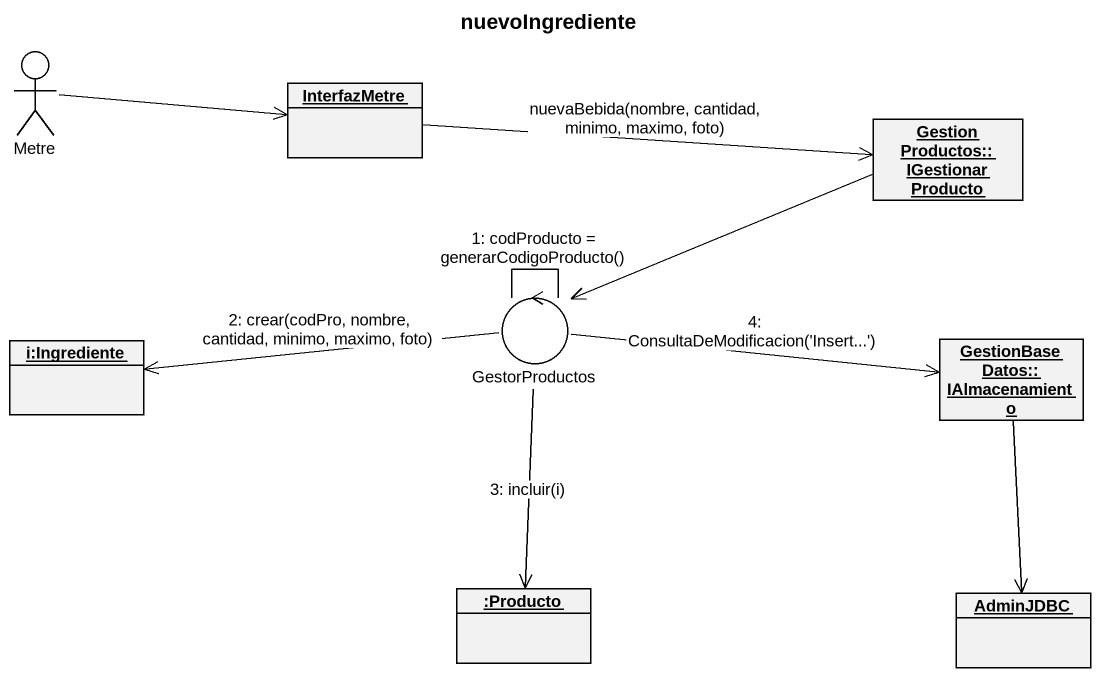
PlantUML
@startuml
title nuevoIngrediente
allowmixing
hide circle
hide empty members
actor Metre
object InterfazMetre
object "GestionProductos::IGestionarProducto" as GestionProductos
object "i:Ingrediente" as i_Ingrediente
control GestorProductos
object "GestionBaseDatos::IAlmacenamiento" as GestionBaseDatos
object ":Producto" as Producto
object AdminJDBC
Metre -right-> InterfazMetre
InterfazMetre -right-> GestionProductos : nuevaBebida(nombre, cantidad, minimo, maximo, foto)
GestionProductos -left-> GestorProductos
GestorProductos -left-> i_Ingrediente : 2: crear(codPro, nombre, cantidad, minimo, maximo, foto)
GestorProductos -- GestorProductos : 1: codProducto = generarCodigoProducto()
GestorProductos -right-> GestionBaseDatos : 4: ConsultaDeModificacion('Insert...')
GestorProductos --> Producto : 3: incluir(i)
GestionBaseDatos --> AdminJDBC
@enduml
